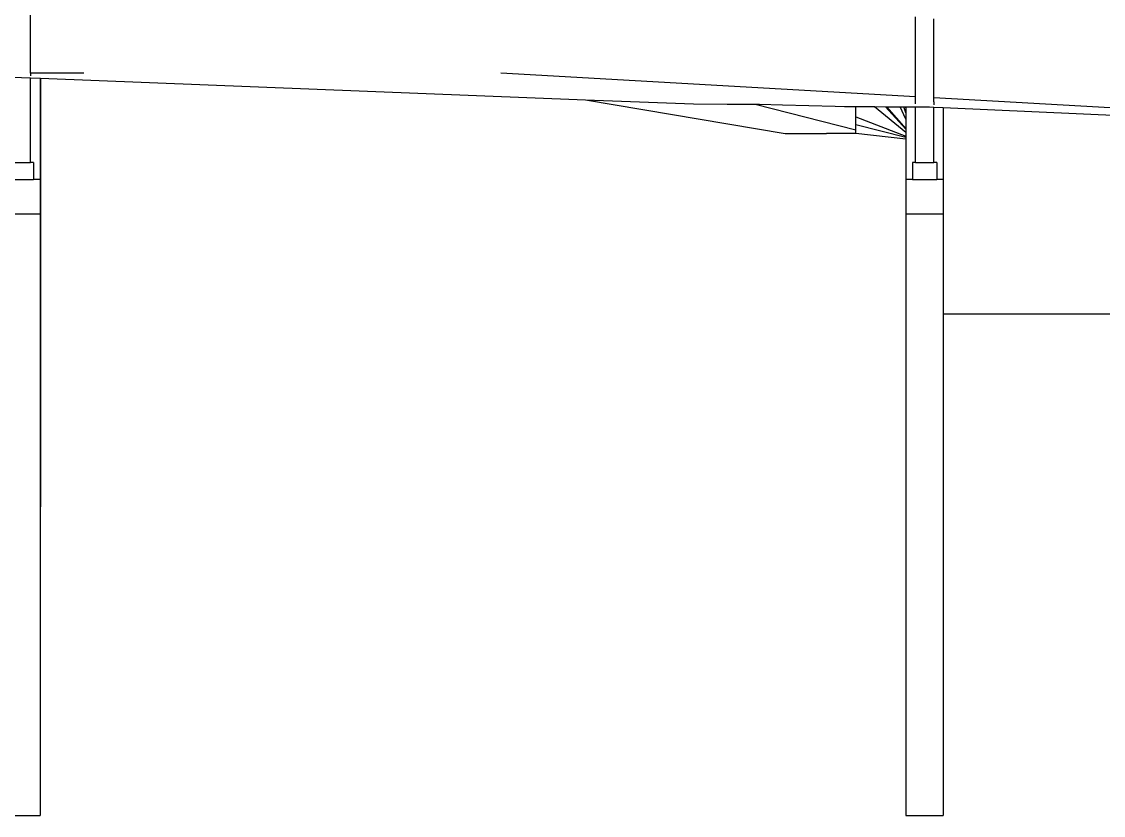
# Model space of a CAD drawing. Extents: x -92 to 92, y -11 to 21.
# Drawn here: x 42.78 to 60.75, y -10.79 to 2.4 of the extents above; entities that cross this region are included whole.
import ezdxf

# ---------------------------------------------------------------- set-up
doc = ezdxf.new("R2010")
doc.units = 0
doc.layers.get('0').update_dxf_attribs({"linetype": 'CONTINUOUS'})
doc.layers.add('SECTIONCUTEDGES', color=7, linetype='CONTINUOUS')

msp = doc.modelspace()

# ---------------------------------------------------------------- linework, layer by layer
for p, q in [((42.931, 2.157), (42.931, 2.542)), ((57.631, 2.102), (57.631, 2.477)), ((57.931, 2.353), (57.931, 2.446)), ((57.931, 1.542), (57.931, 2.353)), ((42.931, 1.867), (42.931, 2.157)), ((57.631, 1.542), (57.631, 2.102)), ((42.931, 1.542), (42.931, 1.867)), ((43.813, 1.542), (42.931, 1.542)), ((42.931, 1.542), (42.931, 1.498)), ((42.931, 0.059), (42.931, 1.464)), ((43.091, 1.458), (43.091, -0.222)), ((43.097, 1.458), (43.097, -5.662)), ((57.631, 1.149), (50.743, 1.542)), ((57.631, 1.382), (57.631, 1.542)), ((57.931, 1.532), (57.931, 1.542)), ((57.931, 1.357), (57.931, 1.532)), ((57.631, 1.253), (57.631, 1.382)), ((57.931, 1.232), (57.931, 1.357)), ((52.148, 1.102), (55.463, 0.542)), ((57.631, 1.149), (57.631, 1.253)), ((57.631, 1.084), (57.631, 1.149)), ((57.631, 1.033), (57.631, 1.084)), ((57.931, 1.132), (57.931, 1.232)), ((57.931, 1.069), (57.931, 1.132)), ((65.222, 0.716), (57.931, 1.132)), ((54.965, 1.026), (56.637, 0.604)), ((56.637, 0.816), (56.637, 0.989)), ((56.949, 0.987), (57.471, 0.565)), ((57.131, 0.986), (57.471, 0.613)), ((57.138, 0.986), (57.471, 0.615)), ((57.145, 0.986), (57.471, 0.618)), ((57.471, 0.781), (57.375, 0.984)), ((57.471, 0.882), (57.434, 0.984)), ((57.46, 0.984), (57.471, 0.947)), ((57.471, 0.984), (57.471, 0.947)), ((57.471, 0.947), (57.471, 0.882)), ((57.631, 0.059), (57.631, 0.983)), ((57.931, 1.069), (57.931, 1.019)), ((57.931, 0.059), (57.931, 0.978)), ((58.091, 0.97), (58.091, -0.222)), ((56.637, 0.685), (56.637, 0.816)), ((56.637, 0.816), (57.471, 0.494)), ((57.471, 0.882), (57.471, 0.781)), ((57.471, 0.781), (57.471, 0.672)), ((55.463, 0.542), (56.153, 0.542)), ((56.637, 0.542), (56.153, 0.542)), ((56.637, 0.604), (56.637, 0.685)), ((57.471, 0.473), (56.637, 0.685)), ((56.637, 0.542), (56.637, 0.604)), ((57.471, 0.449), (56.637, 0.542)), ((57.471, 0.672), (57.471, 0.618)), ((57.471, 0.618), (57.471, 0.615)), ((57.471, 0.615), (57.471, 0.613)), ((57.471, 0.613), (57.471, 0.565)), ((57.471, 0.565), (57.471, 0.494)), ((57.471, 0.494), (57.471, 0.473)), ((57.471, 0.473), (57.471, 0.459)), ((57.471, 0.459), (57.471, 0.449)), ((57.471, 0.449), (57.471, -0.222)), ((42.631, 0.059), (42.931, 0.059)), ((42.981, 0.059), (42.931, 0.059)), ((42.981, 0.059), (42.981, -0.222)), ((57.631, 0.059), (57.581, 0.059)), ((57.581, 0.059), (57.581, -0.222)), ((57.631, 0.059), (57.931, 0.059)), ((57.981, 0.059), (57.931, 0.059)), ((57.981, 0.059), (57.981, -0.222)), ((42.581, -0.222), (42.981, -0.222)), ((43.091, -0.222), (42.981, -0.222)), ((43.091, -0.222), (43.091, -0.792)), ((57.581, -0.222), (57.471, -0.222)), ((57.471, -0.222), (57.471, -0.792)), ((57.581, -0.222), (57.981, -0.222)), ((58.091, -0.222), (57.981, -0.222)), ((58.091, -0.222), (58.091, -0.792)), ((42.471, -0.792), (43.091, -0.792)), ((43.091, -0.792), (43.091, -5.662)), ((57.471, -0.792), (58.091, -0.792)), ((57.471, -0.792), (57.471, -10.792)), ((58.091, -0.792), (58.091, -2.46)), ((72.637, -2.46), (58.091, -2.46)), ((58.091, -2.46), (58.091, -10.792)), ((43.091, -5.662), (43.097, -5.662)), ((43.091, -5.662), (43.091, -10.792)), ((42.471, -10.792), (43.091, -10.792)), ((57.471, -10.792), (58.091, -10.792))]:
    msp.add_line(p, q)
at = {"layer": 'SECTIONCUTEDGES'}
for p, q in [((42.631, 1.476), (42.931, 1.464)), ((42.931, 1.464), (43.091, 1.458)), ((43.091, 1.458), (43.097, 1.458)), ((43.097, 1.458), (52.148, 1.102)), ((52.148, 1.102), (53.941, 1.031)), ((53.941, 1.031), (54.499, 1.029)), ((54.499, 1.029), (54.858, 1.027)), ((54.858, 1.027), (54.965, 1.026)), ((54.965, 1.026), (55.036, 1.026)), ((55.036, 1.026), (55.417, 1.016)), ((55.417, 1.016), (56.294, 0.994)), ((56.294, 0.994), (56.448, 0.99)), ((56.448, 0.99), (56.637, 0.989)), ((56.637, 0.989), (56.949, 0.987)), ((56.949, 0.987), (57.131, 0.986)), ((57.131, 0.986), (57.138, 0.986)), ((57.138, 0.986), (57.145, 0.986)), ((57.145, 0.986), (57.257, 0.985)), ((57.257, 0.985), (57.375, 0.984)), ((57.375, 0.984), (57.434, 0.984)), ((57.434, 0.984), (57.46, 0.984)), ((57.46, 0.984), (57.471, 0.984)), ((57.471, 0.984), (57.631, 0.983)), ((57.631, 0.983), (57.859, 0.981)), ((57.859, 0.981), (57.931, 0.978)), ((57.931, 0.978), (58.091, 0.97)), ((58.091, 0.97), (67.558, 0.542))]:
    msp.add_line(p, q, dxfattribs=at)

doc.saveas('drawing.dxf')
